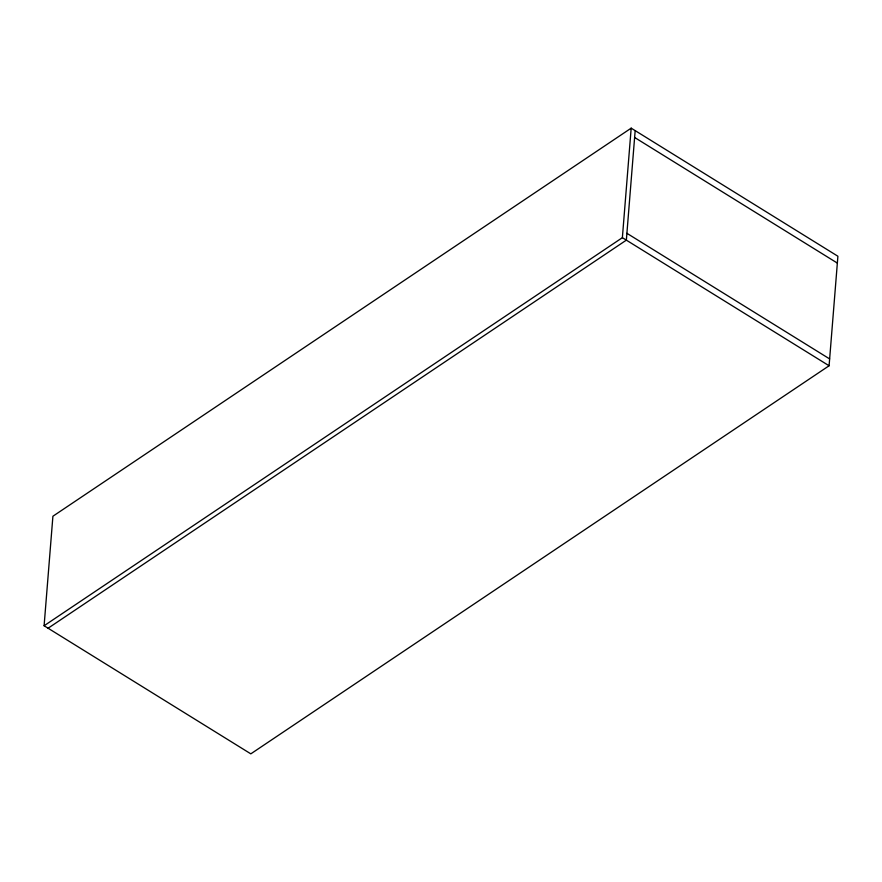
<?xml version="1.0" encoding="UTF-8"?>
<svg xmlns="http://www.w3.org/2000/svg" width="882" height="882" viewBox="0 0 882 882"><rect width="100%" height="100%" fill="white"/><g stroke="black" fill="none" stroke-linecap="round" stroke-linejoin="round"><path stroke-width="1.32" d="M44.1 625.757L52.909 516.235L631.181 128.155L837.9 256.243L829.091 365.765L250.819 753.845L44.1 625.757L622.372 237.677L631.181 128.155M635.172 130.624L626.352 240.147L48.091 628.227M634.621 137.471L837.349 263.09M626.904 233.3L829.642 358.919M622.372 237.677L829.091 365.765"/></g></svg>
